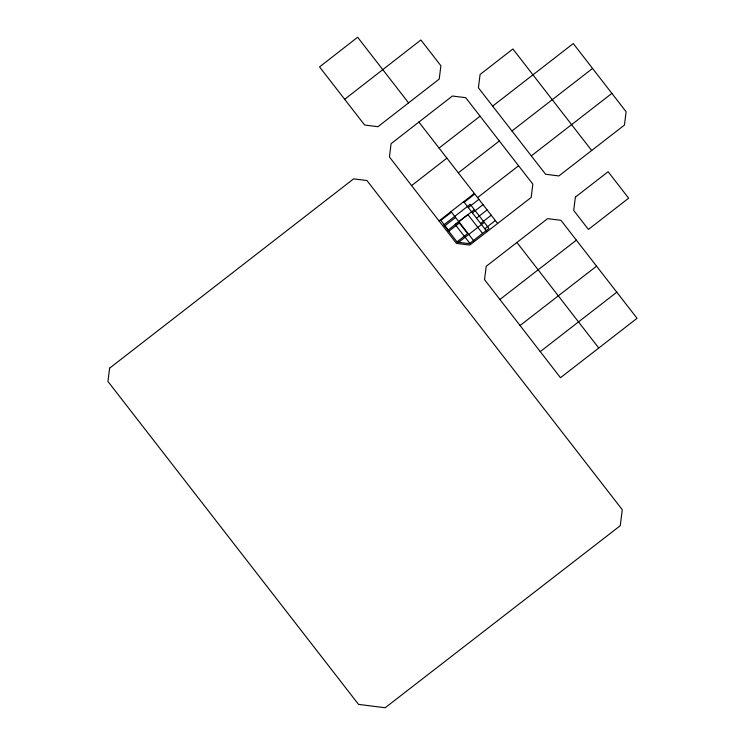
<?xml version="1.0" encoding="UTF-8"?>
<svg xmlns="http://www.w3.org/2000/svg" width="745" height="745" viewBox="0 0 745 745"><rect width="100%" height="100%" fill="white"/><g stroke="black" fill="none" stroke-linecap="round" stroke-linejoin="round"><path stroke-width="1.12" d="M344.674 99.29L420.888 39.988L440.891 65.737L439.224 79.054L377.938 126.706L364.622 125.011L319.549 66.92L357.637 37.25L408.567 102.866M411.603 185.607L389.43 156.99L391.088 143.673L452.383 96.021L465.7 97.679L480.087 116.183L532.843 184.127L531.176 197.444L469.778 245.068L456.462 243.41L411.603 185.607L446.907 158.145M439.01 220.911L474.314 193.449M451.451 212.176L440.854 220.418L449.105 231.015M464.163 202.286L474.761 194.045M444.979 225.716L455.577 217.475M468.288 207.585L478.886 199.343M447.941 230.214L474.379 209.652M448.769 231.267L459.693 222.774M472.414 212.884L483.002 204.642M476.53 218.173L487.128 209.932M457.011 241.864L467.609 233.623L459.367 223.025M480.655 223.472L491.244 215.231M458.613 242.321L484.269 222.364M484.771 228.771L495.369 220.529M492.65 106.116L573.278 43.555L626.107 111.75L624.44 125.067L558.88 175.941L545.573 174.246L478.42 87.798L480.087 74.491L512.895 48.984L591.66 150.49M439.066 148.05L480.087 116.183M592.554 68.447L511.955 130.971M458.315 172.831L499.336 140.982M531.315 155.882L611.878 93.386M477.564 197.602L518.585 165.763M499.904 299.49L576.36 240.16L637.059 318.283L560.473 377.724L484.52 279.626L486.206 266.31L547.631 218.63L560.976 220.315L576.36 240.16M520.066 325.528L596.577 266.17M540.255 351.603L616.795 292.189M418.876 122.059L497.651 223.463M463.707 201.699L487.044 231.686M482.546 233.436L467.851 214.551L455.139 224.441L469.834 243.336M450.995 211.589L474.314 241.557M516.918 242.47L598.747 347.999M575.373 197.127L573.706 210.435L588.42 229.423L628.659 198.198L608.125 171.722L575.373 197.127M109.627 368.142L107.941 381.449L358.55 704.398L385.184 707.75L620.259 525.7L622.271 509.701L366.931 180.532L353.614 178.865L109.627 368.142M470.235 204.326L443.806 224.888L457.234 242.153L469.397 243.671L488.99 228.426L470.235 204.326"/></g></svg>
